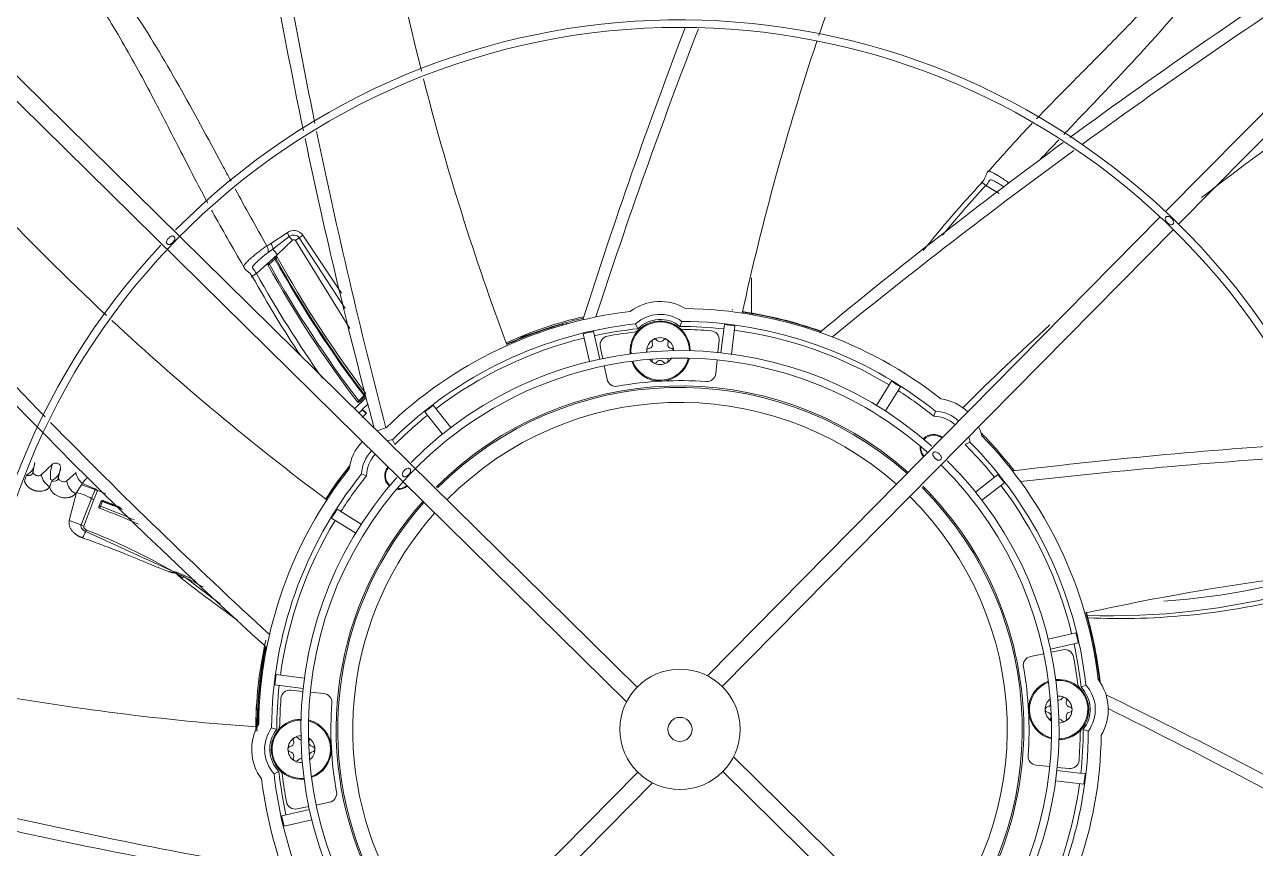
# Model space of a CAD drawing. Header units: millimetres. Extents: x 113490 to 142599, y -20467 to 115.
# Drawn here: x 122741.5 to 123150.5, y -11399.6 to -11125.6 of the extents above; entities that cross this region are included whole.
import ezdxf

# ---------------------------------------------------------------- set-up
doc = ezdxf.new("R2010")
doc.units = ezdxf.units.MM
doc.layers.add('DV3_0', color=7, linetype='Continuous')

msp = doc.modelspace()

# ---------------------------------------------------------------- linework, layer by layer
at = {"layer": 'DV3_0', "color": 7, "linetype": 'Continuous', "lineweight": 15}
for p, q in [((122599.01, -11013.2), (122941.44, -11350.87)), ((122945, -11345.95), (122606.7, -11012.35)), ((123273.36, -11032.9), (123120.62, -11187.79)), ((123124.94, -11191.95), (123277.66, -11037.08)), ((123060.85, -11179.08), (123065.33, -11181.72)), ((123118.86, -11189.57), (122968.36, -11342.19)), ((122973.28, -11345.75), (123123.19, -11193.73)), ((122823.32, -11198.36), (122828.69, -11194.81)), ((122823.97, -11200.23), (122829.33, -11196.08)), ((122825.41, -11202.1), (122830.5, -11197.33)), ((122831.43, -11197.36), (122849.58, -11226.67)), ((122832.72, -11196.48), (122847.95, -11219.99)), ((122833.94, -11195.57), (122846.71, -11214.89)), ((122818.46, -11208.37), (122825.41, -11202.1)), ((122822.44, -11201.33), (122823.97, -11200.23)), ((122822.41, -11204.87), (122824.29, -11203.14)), ((122822.77, -11205.29), (122824.64, -11203.57)), ((122824.64, -11203.57), (122824.9, -11203.4)), ((122824.9, -11203.4), (122825.39, -11202.88)), ((122983.05, -11221.52), (122983.05, -11209.81)), ((122917.64, -11225.77), (122906.4, -11229.56)), ((122945.23, -11226.72), (122944.48, -11225.09)), ((122959.24, -11225.99), (122959.81, -11224.29)), ((122974.01, -11225.36), (122972.86, -11234.73)), ((122977.48, -11225.79), (122976.33, -11235.15)), ((122927.07, -11228.43), (122929.19, -11237.63)), ((122930.48, -11227.64), (122932.6, -11236.84)), ((122972.26, -11230.68), (122971.86, -11234.62)), ((122933.58, -11236.63), (122932.77, -11232.75)), ((122935.01, -11243.52), (122934.09, -11239.08)), ((122971.61, -11237.11), (122971.16, -11241.63)), ((123029.52, -11244.21), (123024.52, -11252.22)), ((123032.49, -11246.07), (123027.49, -11254.07)), ((122854.84, -11249.74), (122851.1, -11253.35)), ((122854.24, -11248.99), (122852.52, -11250.76)), ((122854.53, -11249.31), (122852.8, -11251.09)), ((122855.67, -11251.74), (122853.66, -11253.64)), ((122855.08, -11254.83), (122854.98, -11254.95)), ((122874.48, -11254.35), (122880.29, -11261.79)), ((122877.24, -11252.2), (122883.05, -11259.63)), ((123043.57, -11255.85), (123044.19, -11254.17)), ((122864.48, -11265.24), (122863.69, -11263.63)), ((123053.99, -11265.24), (123055.6, -11264.44)), ((122744.87, -11271.22), (122744.27, -11274.11)), ((122746.99, -11275.3), (122750.72, -11271.74)), ((122742.23, -11275.34), (122742.13, -11275.55)), ((122744.05, -11274.98), (122744.52, -11272.74)), ((122752.54, -11276.85), (122753.06, -11274.56)), ((122752.75, -11276.07), (122753.43, -11273)), ((122758.53, -11274.56), (122755.45, -11277.33)), ((122855.1, -11275.66), (122853.42, -11275.04)), ((123064.88, -11275.23), (123057.44, -11281.05)), ((122750.07, -11276.83), (122750.72, -11277.12)), ((122750.72, -11277.12), (122750.54, -11277.48)), ((122758.71, -11281.22), (122760.41, -11278.65)), ((122760.68, -11278.22), (122764.92, -11280.01)), ((122764.87, -11280.15), (122763.66, -11283.15)), ((122764.92, -11280.01), (122764.87, -11280.15)), ((122764.93, -11279.97), (122764.92, -11280.01)), ((123067.03, -11277.99), (123059.6, -11283.8)), ((122763.66, -11283.15), (122760.24, -11291.94)), ((122764.44, -11283.56), (122761.16, -11292.35)), ((122765.69, -11280.62), (122764.44, -11283.56)), ((122765.72, -11280.54), (122765.69, -11280.62)), ((122765.73, -11280.53), (122765.72, -11280.54)), ((122766.1, -11285.95), (122766.8, -11284.34)), ((122766.66, -11285.79), (122767.36, -11284.18)), ((122767.43, -11284.05), (122767.54, -11283.89)), ((122845.32, -11286.74), (122853.32, -11291.74)), ((122760.24, -11291.94), (122756.3, -11290.49)), ((122761.16, -11292.35), (122760.24, -11291.94)), ((122843.46, -11289.71), (122851.47, -11294.71)), ((122762.07, -11293.69), (122761.78, -11294.16)), ((122791.91, -11308.16), (122792.08, -11308.39)), ((122792.08, -11308.39), (122793.62, -11309.83)), ((122792.19, -11308.2), (122792.27, -11308.29)), ((122792.19, -11308.2), (122792.34, -11308.26)), ((122792.34, -11308.26), (122792.5, -11308.32)), ((122792.5, -11308.32), (122793.88, -11309.61)), ((123090.8, -11327.82), (123081.6, -11329.94)), ((123091.59, -11331.23), (123082.39, -11333.35)), ((123075.71, -11335.76), (123080.15, -11334.84)), ((123082.6, -11334.33), (123086.48, -11333.52)), ((122824.61, -11345.22), (122833.98, -11346.37)), ((122825.03, -11341.75), (122834.4, -11342.9)), ((123092.5, -11345.99), (123094.14, -11345.23)), ((122829.93, -11346.97), (122833.87, -11347.37)), ((122836.36, -11347.62), (122840.87, -11348.07)), ((122825.24, -11359.99), (122823.54, -11359.42)), ((123093.24, -11359.99), (123094.94, -11360.57)), ((123286.33, -11674.11), (122977.04, -11369.11)), ((122945.2, -11374.23), (122611.6, -11712.53)), ((122825.97, -11374), (122824.34, -11374.75)), ((122973.48, -11374.03), (123282.15, -11678.41)), ((123082.12, -11372.36), (123077.6, -11371.91)), ((123093.87, -11374.76), (123084.5, -11373.61)), ((123088.55, -11373.01), (123084.6, -11372.61)), ((122612.45, -11720.21), (122950.11, -11377.79)), ((123093.44, -11378.23), (123084.07, -11377.08)), ((122826.89, -11388.75), (122836.09, -11386.63)), ((122835.88, -11385.65), (122832, -11386.46)), ((122842.77, -11384.22), (122838.33, -11385.14)), ((122827.68, -11392.16), (122836.87, -11390.04))]:
    msp.add_line(p, q, dxfattribs=at)
at = {"layer": 'DV3_0', "color": 7, "linetype": 'Continuous', "lineweight": 20}
for p, q in [((122831.43, -11197.36), (122832.72, -11196.48)), ((122976.74, -11220.58), (122976.74, -11220.38)), ((122920.07, -11225.21), (122920.03, -11225.07)), ((122853.66, -11253.64), (122853.52, -11253.78)), ((122760.4, -11278.65), (122760.68, -11278.22)), ((122764.87, -11280.15), (122760.41, -11278.65)), ((122756.3, -11290.49), (122758.71, -11281.22)), ((122761.78, -11294.16), (122790.78, -11307.48)), ((122790.78, -11307.48), (122790.77, -11307.89)), ((122790.78, -11307.48), (122791.32, -11307.78)), ((122790.78, -11307.48), (122791.88, -11307.69)), ((122791.32, -11307.78), (122791.87, -11308.09)), ((122791.87, -11308.09), (122791.88, -11307.69)), ((122791.87, -11308.09), (122791.91, -11308.16)), ((122792.01, -11308.14), (122791.91, -11308.16)), ((122792.01, -11308.14), (122792.19, -11308.2)), ((122792.27, -11308.29), (122792.08, -11308.39)), ((122792.34, -11308.26), (122792.27, -11308.29)), ((122793.88, -11309.61), (122793.62, -11309.83)), ((122794.37, -11309.18), (122794.74, -11309.37))]:
    msp.add_line(p, q, dxfattribs=at)
at = {"layer": 'DV3_0', "color": 7, "linetype": 'Continuous', "lineweight": 15}
for radius in [20, 4]:
    msp.add_circle((122959.24, -11359.99), radius, dxfattribs=at)
for centre, radius, start, end in [((122959.24, -11359.99), 551.5, 105.4775, 164.5225), ((122959.24, -11359.99), 551.5, 15.4775, 74.5225), ((123832.24, -11406.96), 872.25, 154.27465, 161.43083), ((123719.05, -10927.53), 872.25, 186.99692, 194.17255), ((124720.31, -10773.15), 1921.39, 188.18485, 191.5672), ((124636.57, -10785.08), 1841.22, 188.2287, 191.77728), ((124178.82, -12646.64), 1840.9, 122.79433, 126.30553), ((124224.63, -12718.12), 1921.39, 122.74609, 126.08801), ((122959.24, -11359.99), 236, 46.5586, 135.2674), ((122959.24, -11359.99), 233.5, 90, 135.7261), ((124680.83, -11783.04), 1840.9, 159.10826, 162.31372), ((124758.01, -11818.41), 1921.39, 158.90776, 161.94183), ((122959.24, -11359.99), 233.5, 46.5418, 90), ((123668.25, -11871.46), 872.22, 121.56134, 127.88902), ((123832.24, -11406.96), 872.25, 161.57137, 167.7255), ((123364.63, -10585.4), 872.25, 219.6863, 226.90224), ((123719.05, -10927.53), 872.25, 194.34102, 200.4525), ((124720.31, -10773.15), 1921.39, 191.64948, 194.66814), ((124636.57, -10785.08), 1841.22, 191.86002, 194.94133), ((124178.82, -12646.64), 1840.9, 126.39449, 129.58672), ((124224.63, -12718.12), 1921.39, 126.18988, 129.21483), ((124123.48, -9914.21), 1921.39, 220.9289, 224.29797), ((124059.25, -9969.73), 1840.9, 220.96503, 227.76772), ((123361.32, -11457.86), 411.46, 137.1813, 141.3215), ((123371.1, -11463.88), 421.15, 137.4489, 140.4249), ((122959.24, -11359.99), 236, 45.7307, 46.5586), ((122959.24, -11359.99), 233.5, 45.8392, 46.5418), ((122959.24, -11359.99), 233.5, 316.4663, 45.8392), ((122959.24, -11359.99), 236, 45.7088, 45.7307), ((122959.24, -11359.99), 236, 317.0271, 45.7088), ((122959.24, -11359.99), 233.5, 135.7261, 136.5342), ((122716.54, -11028.18), 200.9, 301.6287, 302.1063), ((122823.71, -11198.11), 5.97, 19.9095, 33.5903), ((122841.5, -11185.89), 15.87, 219.9344, 226.1383), ((122844.09, -11210.4), 17.97, 124.3919, 129.2551), ((122959.24, -11359.99), 236, 136.9648, 225.2631), ((122959.24, -11359.99), 233.5, 136.5342, 225.7814), ((122819.24, -11201.05), 3.21, 354.9769, 34.2701), ((122839.37, -11189.86), 18.56, 213.9567, 221.2472), ((122822.77, -11205.28), 0.539, 130.9762, 206.9336), ((123158.77, -11018.17), 385.12, 209.1088, 217.2094), ((122826.58, -11201.65), 5.27, 217.7216, 223.716), ((123159.04, -11017.84), 384.98, 209.1375, 217.2314), ((122827.02, -11201.23), 3.34, 214.9281, 224.3802), ((123159.95, -11017.43), 383.51, 209.0348, 217.1413), ((123159.79, -11017.66), 382.95, 209.013, 217.1255), ((123159.15, -11018.51), 381.29, 208.9171, 217.0601), ((123172.53, -11011.06), 406.98, 209.179, 213.5123), ((123181.67, -11003.38), 417.06, 209.4401, 215.09), ((122952.64, -11234.16), 16.5, 59.1138, 126.8862), ((122959.24, -11359.99), 140, 96.7677, 134.2323), ((122955.49, -11348.69), 129.1, 102.6466, 114.718), ((122952.64, -11234.16), 12.2, 54.0148, 131.9852), ((122959.24, -11359.99), 140, 51.7677, 89.2323), ((122959.24, -11359.99), 140.5, 70.6035, 81.4839), ((123364.63, -10585.4), 872.25, 227.0594, 233.1795), ((122959.24, -11359.99), 135.7, 96.2429, 134.7571), ((122959.24, -11359.99), 140.5, 106.2061, 114.2129), ((122959.24, -11359.99), 140.5, 105.6942, 106.2061), ((122959.24, -11359.99), 140.5, 103.2172, 105.6896), ((122959.24, -11359.99), 134, 95.9991, 102.2517), ((122952.64, -11234.16), 10, 0.7258, 185.2742), ((122943.52, -11224.9), 3, 276.6363, 314.568), ((122952.64, -11234.16), 10.5, 51.1098, 134.8902), ((122960.75, -11224), 3, 231.432, 269.3637), ((122959.24, -11359.99), 134, 83.7483, 90.0009), ((122959.24, -11359.99), 135.7, 51.2429, 89.7571), ((122959.24, -11359.99), 133, 85.5723, 89.3637), ((123668.25, -11871.46), 872.22, 132.21456, 134.84001), ((122959.24, -11359.99), 134, 103.7483, 127.2517), ((122935.71, -11232.14), 3, 100.4277, 191.75), ((122959.24, -11359.99), 133, 96.6363, 100.4277), ((122952.64, -11234.16), 4.47, 120, 180), ((122950.85, -11231.06), 0.895, 120, 202.4776), ((122952.64, -11234.16), 4.48, 90, 120), ((122950.85, -11231.06), 0.895, 37.5224, 120), ((122952.64, -11229.69), 1.36, 217.5224, 322.4776), ((122952.64, -11234.16), 4.47, 60, 90), ((122954.43, -11231.06), 0.895, 60, 142.4776), ((122952.64, -11234.16), 4.48, 1.9825, 60), ((122954.43, -11231.06), 0.895, 337.5224, 60), ((122969.27, -11230.38), 3, 354.25, 85.5723), ((122959.24, -11359.99), 134, 58.7483, 82.2517), ((122959.24, -11359.99), 126, 48.3991, 135.1791), ((122949.06, -11234.16), 0.895, 97.5224, 180), ((122952.64, -11234.16), 4.47, 180, 184.0175), ((122949.06, -11234.16), 0.895, 180, 200.2402), ((122948.77, -11231.93), 1.36, 277.5224, 22.4776), ((122956.52, -11231.93), 1.36, 157.5224, 262.4776), ((122956.22, -11234.16), 0.895, 9.9487, 82.4776), ((122959.24, -11359.99), 123.5, 90, 135.9997), ((122952.64, -11234.16), 10, 199.6905, 346.3095), ((122952.64, -11234.16), 4.47, 217.8113, 240), ((122950.85, -11237.26), 0.895, 157.5224, 240), ((122948.77, -11236.4), 1.36, 337.5224, 341.5363), ((122950.85, -11237.26), 0.895, 240, 322.4776), ((122952.64, -11234.16), 4.48, 240, 300), ((122952.64, -11238.64), 1.36, 37.5224, 142.4776), ((122954.43, -11237.26), 0.895, 217.5224, 300), ((122952.64, -11234.16), 4.48, 300, 328.1887), ((122954.43, -11237.26), 0.895, 300, 22.4776), ((122956.52, -11236.4), 1.36, 186.618, 202.4776), ((122959.24, -11359.99), 123.5, 48.3006, 90), ((122968.17, -11241.33), 3, 265.6946, 354.25), ((122959.24, -11359.99), 114.25, 48.4114, 135.1695), ((122959.24, -11359.99), 113.75, 48.4247, 135.086), ((122937.95, -11242.91), 3, 191.75, 280.3054), ((122959.24, -11359.99), 116, 85.6946, 100.3054), ((122959.24, -11359.99), 134, 50.9991, 57.2517), ((122852.43, -11250.75), 0.498, 218.6541, 318.3291), ((122851.85, -11246), 3.83, 308.5921, 312.9567), ((123043.55, -11266.35), 16.5, 46.3964, 81.8862), ((122850.64, -11258.86), 5.84, 42.0523, 60.4649), ((122850.05, -11259.42), 6.81, 42.3918, 58.0521), ((122959.24, -11359.99), 134, 128.7483, 135.0009), ((123043.55, -11266.35), 12.2, 46.7471, 86.9852), ((124123.48, -9914.21), 1921.39, 224.37443, 227.39583), ((122865.6, -11275.68), 16.5, 104.1138, 115.0288), ((123043.55, -11266.35), 10.5, 46.9653, 89.8902), ((123043.55, -11266.35), 16.5, 14.1138, 25.142), ((122865.6, -11275.68), 12.2, 99.0148, 107.4816), ((123043.55, -11266.35), 4.5, 49.0529, 138), ((123043.55, -11266.35), 4.25, 49.2681, 138.9663), ((123043.55, -11266.35), 12.2, 9.0148, 17.4816), ((122959.24, -11359.99), 140.5, 37.8001, 44.5323), ((122959.24, -11359.99), 140, 6.7677, 44.2323), ((122865.6, -11275.68), 16.5, 136.3964, 171.8862), ((122865.6, -11275.68), 12.2, 136.7471, 176.9852), ((123043.55, -11266.35), 4.5, 172.604, 221.7492), ((123043.55, -11266.35), 4.25, 174.8173, 221.5341), ((122959.24, -11359.99), 134, 38.7483, 45.0009), ((122959.24, -11359.99), 135.7, 6.2429, 44.7571), ((123289.61, -13101.74), 1840.9, 93.67624, 96.85972), ((122739.69, -11270.81), 5.2, 299.2753, 355.4657), ((122761.09, -11275.67), 11.09, 159.2633, 186.0082), ((122959.24, -11359.99), 140.5, 141.2415, 146.9012), ((122865.6, -11275.68), 10.5, 136.9653, 179.8902), ((122959.24, -11359.99), 126, 318.4756, 45.1616), ((123289.5, -13186.65), 1921.39, 93.4677, 96.48783), ((122747.37, -11278.5), 6.02, 150.6073, 169.7649), ((122753.01, -11274.12), 6.14, 191.0857, 238.4637), ((122748.28, -11272.56), 5.17, 298.1501, 355.1477), ((122764.1, -11273.74), 5.64, 188.4366, 232.6429), ((122959.24, -11359.99), 140, 141.7677, 179.2323), ((122959.24, -11359.99), 135.7, 141.2429, 179.7571), ((122959.24, -11359.99), 126, 138.321, 225.2028), ((122959.24, -11359.99), 123.5, 137.2092, 226.1082), ((122959.24, -11359.99), 134, 140.9991, 147.2517), ((122865.6, -11275.68), 4.5, 138, 228), ((122865.6, -11275.68), 4.25, 139.2681, 228.9663), ((122959.24, -11359.99), 123.5, 135.9997, 137.2092), ((122959.24, -11359.99), 123.5, 317.6348, 45.2819), ((122755.83, -11280.65), 6.17, 149.0264, 167.8628), ((122761.23, -11276.58), 5.82, 187.3222, 240.049), ((122865.6, -11275.68), 4.5, 263.0148, 311.7492), ((122865.6, -11275.68), 4.25, 264.8173, 311.5341), ((122959.24, -11359.99), 113.75, 318.4247, 44.9979), ((122959.24, -11359.99), 114.25, 0, 45.0818), ((122959.24, -11359.99), 134, 13.7483, 37.2517), ((122914.59, -11428.26), 214.29, 136.6703, 136.8213), ((122681.67, -11494), 229.43, 67.8122, 68.5066), ((122767.26, -11284.5), 0.483, 68.6251, 160.5796), ((122768.19, -11284.54), 0.903, 146.9279, 156.6786), ((122691.49, -11485.99), 215.6, 67.4926, 69.3956), ((122691.64, -11485.44), 215.18, 67.5838, 69.3759), ((122692.01, -11483.97), 213.86, 67.6827, 69.3175), ((122959.24, -11359.99), 114.25, 138.4114, 204.5312), ((122771.33, -11287.9), 5.12, 155.7254, 163.7053), ((122690.22, -11490.55), 217.85, 65.8506, 69.5295), ((122690.36, -11490.28), 218.26, 66.3808, 69.5382), ((122959.24, -11359.99), 113.75, 138.4247, 203.2684), ((122959.24, -11359.99), 134, 148.7483, 172.2517), ((122792.11, -11310.7), 34.54, 151.3925, 155.3449), ((122791.02, -11311.12), 3.15, 71.5892, 74.3028), ((123279.17, -12173.61), 872.25, 96.10944, 102.2715), ((123104.98, -11087.98), 229.83, 273.7436, 284.4718), ((123102.03, -11081.5), 240.73, 268.2172, 284.865), ((123105.47, -11087.41), 235.71, 267.3918, 284.4925), ((122959.24, -11359.99), 140.5, 6.3104, 16.1431), ((122950.87, -11359.92), 132.6, 167.1218, 180.2811), ((122959.24, -11359.99), 140.5, 168.7601, 179.5273), ((123087.09, -11336.46), 3, 10.4277, 101.75), ((122959.24, -11359.99), 134, 5.9991, 12.2517), ((123076.32, -11338.7), 3, 101.75, 190.3054), ((122959.24, -11359.99), 133, 6.6363, 10.4277), ((122959.24, -11359.99), 116, 355.6946, 10.3054), ((122959.24, -11359.99), 134, 173.7483, 180.0009), ((123085.07, -11353.4), 10, 109.6905, 256.3095), ((123085.07, -11353.4), 10, 0, 95.2742), ((123094.33, -11344.27), 3, 186.6363, 224.568), ((123085.07, -11353.4), 12.2, 324.0148, 41.9852), ((123085.07, -11353.4), 16.5, 329.1138, 36.8862), ((122881.5, -10489.2), 872.25, 259.76861, 265.86893), ((122959.24, -11359.99), 133, 175.5723, 179.3637), ((122829.63, -11349.95), 3, 84.25, 175.5723), ((122840.57, -11351.06), 3, 355.6946, 84.25), ((123085.07, -11353.4), 4.48, 90, 94.0175), ((123085.07, -11348.92), 1.36, 261.428, 322.4776), ((123085.07, -11353.4), 4.47, 60, 90), ((123086.86, -11350.3), 0.895, 60, 142.4776), ((123085.07, -11353.4), 4.47, 0, 60), ((123086.86, -11350.3), 0.895, 337.5224, 60), ((123085.07, -11353.4), 10.5, 321.1098, 44.8902), ((122295.29, -13004.2), 1841.3, 60.95292, 64.05747), ((122861.91, -11355.22), 43.48, 175.7427, 187.0743), ((122959.24, -11359.99), 116, 175.6946, 190.3054), ((123085.07, -11353.4), 4.48, 127.8113, 180), ((123081.49, -11353.4), 0.895, 97.5224, 180), ((123085.07, -11353.4), 4.48, 180, 238.1887), ((123081.49, -11353.4), 0.895, 180, 262.4776), ((123081.19, -11351.16), 1.36, 277.5224, 338.4565), ((123085.07, -11353.4), 10, 270, 0), ((123085.07, -11353.4), 4.48, 300, 0), ((123088.94, -11351.16), 1.36, 157.5224, 262.4776), ((123088.65, -11353.4), 0.895, 0, 82.4776), ((123088.65, -11353.4), 0.895, 277.5224, 0), ((122249.55, -13075.18), 1921.33, 60.74083, 63.6758), ((122833.41, -11366.58), 10, 90, 275.2742), ((122833.41, -11366.58), 10, 0, 76.3095), ((123081.19, -11355.63), 1.36, 337.5224, 82.4776), ((123083.28, -11356.5), 0.895, 157.5224, 230.5125), ((123085.07, -11357.87), 1.36, 37.5224, 84.745), ((123085.07, -11353.4), 4.48, 271.9825, 300), ((123086.86, -11356.5), 0.895, 217.5224, 300), ((123086.86, -11356.5), 0.895, 300, 22.4776), ((123088.94, -11355.63), 1.36, 97.5224, 202.4776), ((122833.41, -11366.58), 16.5, 149.1138, 216.8862), ((122833.41, -11366.58), 12.2, 144.0148, 221.9852), ((122833.41, -11366.58), 10.5, 141.1098, 224.8902), ((122823.25, -11358.48), 3, 321.432, 359.3637), ((122833.41, -11366.58), 4.48, 91.9825, 120), ((122959.24, -11359.99), 114.25, 318.4114, 0), ((122959.24, -11359.99), 135.7, 321.2429, 359.7571), ((122959.24, -11359.99), 140, 321.7677, 359.2323), ((122959.24, -11359.99), 133, 355.5723, 359.3637), ((123095.23, -11361.5), 3, 141.432, 179.3637), ((122959.24, -11359.99), 134, 353.7483, 0.0009), ((122833.41, -11366.58), 4.47, 120, 180), ((122829.83, -11366.58), 0.895, 97.5224, 180), ((122829.54, -11364.35), 1.36, 277.5224, 22.4776), ((122831.62, -11363.48), 0.895, 120, 202.4776), ((122831.62, -11363.48), 0.895, 37.5224, 120), ((122833.41, -11362.11), 1.36, 217.5224, 264.745), ((122833.41, -11366.58), 4.48, 0, 58.1887), ((122835.2, -11363.48), 0.895, 337.5224, 50.5125), ((122837.29, -11364.35), 1.36, 157.5224, 262.4776), ((122836.99, -11366.58), 0.895, 0, 82.4776), ((122833.41, -11366.58), 4.47, 180, 240), ((122829.83, -11366.58), 0.895, 180, 262.4776), ((122829.54, -11368.82), 1.36, 337.5224, 82.4776), ((122831.62, -11369.69), 0.895, 157.5224, 240), ((122831.62, -11369.69), 0.895, 240, 322.4776), ((122833.41, -11371.06), 1.36, 81.428, 142.4776), ((122837.29, -11368.82), 1.36, 97.5224, 158.4565), ((122833.41, -11366.58), 4.48, 307.8113, 0), ((122833.41, -11366.58), 10, 289.6905, 0), ((122836.99, -11366.58), 0.895, 277.5224, 0), ((123077.9, -11368.92), 3, 175.6946, 264.25), ((123088.85, -11370.03), 3, 264.25, 355.5723), ((122959.24, -11359.99), 134, 185.9991, 192.2517), ((122824.15, -11375.71), 3, 6.6363, 44.568), ((122833.41, -11366.58), 4.48, 240, 274.0175), ((122959.24, -11359.99), 140, 186.7677, 203.7505), ((122959.24, -11359.99), 135.7, 186.2429, 202.9304), ((122959.24, -11359.99), 133, 186.6363, 190.4277), ((122959.24, -11359.99), 134, 328.7483, 352.2517), ((122842.16, -11381.28), 3, 281.75, 10.3054), ((122831.39, -11383.52), 3, 190.4277, 281.75), ((123157.03, -9514.29), 1921.39, 257.09501, 260.12283), ((123133, -9595.72), 1840.9, 257.29812, 260.49472)]:
    msp.add_arc(centre, radius, start, end, dxfattribs=at)
at = {"layer": 'DV3_0', "color": 7, "linetype": 'Continuous', "lineweight": 20}
for centre, radius, start, end in [((122830.93, -11197.84), 3.77, 37.022, 126.4642), ((122819.74, -11200.65), 4.25, 5.7332, 32.7349), ((122959.24, -11359.99), 140.35, 70.5208, 81.4905), ((122959.24, -11359.99), 140.35, 106.2061, 114.1302), ((122952.64, -11234.16), 9.71, 0.7926, 185.2074), ((122952.64, -11234.16), 9.71, 200.0694, 345.9306), ((122959.24, -11359.99), 108.75, 48.5638, 135.4011), ((122769.82, -11284.02), 10.82, 133.4767, 147.5853), ((122959.24, -11359.99), 140.35, 141.5068, 146.9448), ((122766.69, -11277.92), 2.88, 230.996, 249.7015), ((122766.96, -11277.81), 3, 227.0792, 245.6013), ((122767, -11277.86), 2.96, 225.694, 244.6308), ((122754.08, -11300.43), 19.76, 61.0068, 76.4573), ((122765.41, -11280.74), 2.98, 233.9494, 251.079), ((122959.24, -11359.99), 108.75, 318.5638, 45.4011), ((122959.24, -11359.99), 108.75, 138.5638, 206.9605), ((122686.94, -11486.91), 207.31, 59.9431, 68.752), ((122761.82, -11466.82), 161.55, 79.2786, 79.6761), ((122738.26, -11439.35), 142.16, 65.0797, 67.84), ((122777.85, -11342.78), 37.44, 63.8071, 66.9621), ((123250.56, -10716.38), 748.98, 232.40465, 234.17794), ((123298.25, -10655.75), 825.07, 232.3917, 233.40913), ((122699.44, -11491.98), 205.99, 60.5447, 62.4419), ((122959.24, -11359.99), 140.35, 6.5068, 15.9471), ((122959.24, -11359.99), 140.35, 168.7119, 179.5033), ((123085.07, -11353.4), 9.71, 110.0694, 255.9306), ((123085.07, -11353.4), 9.71, 0, 95.2074), ((123085.07, -11353.4), 9.71, 270.7926, 0), ((122833.41, -11366.58), 9.71, 90, 275.2074), ((122833.41, -11366.58), 9.71, 0, 75.9306), ((122833.41, -11366.58), 9.71, 290.0694, 0)]:
    msp.add_arc(centre, radius, start, end, dxfattribs=at)
at = {"layer": 'DV3_0', "color": 7, "linetype": 'Continuous', "lineweight": 15}
for centre, major_axis, ratio, start_param, end_param in [((122967.99, -11405.13), (-35.58, 183.06), 0.866796, 0.070986, 0.078814), ((122975.25, -11229.6), (21.65, -2.66), 0.186545, 1.490488, 1.651105), ((122929.69, -11231.99), (21.26, 4.91), 0.186545, 1.490488, 1.651105), ((123028.85, -11248.58), (18.5, -11.56), 0.186545, 1.490488, 1.651105), ((122878.36, -11256.47), (17.19, 13.43), 0.186545, 1.490488, 1.651105), ((123062.76, -11279.11), (13.43, -17.19), 0.186545, 1.490488, 1.651105), ((122847.83, -11290.37), (11.56, 18.5), 0.186545, 1.490488, 1.651105), ((123087.24, -11330.44), (4.91, -21.26), 0.186545, 1.490488, 1.651105), ((122828.85, -11343.98), (2.66, 21.65), 0.186545, 1.490488, 1.651105), ((123089.63, -11376), (-2.66, -21.65), 0.186545, 1.490488, 1.651105), ((122831.23, -11389.54), (-4.91, 21.26), 0.186545, 1.490488, 1.651105)]:
    msp.add_ellipse(centre, major_axis=major_axis, ratio=ratio, start_param=start_param, end_param=end_param, dxfattribs=at)
at = {"layer": 'DV3_0', "color": 7, "linetype": 'Continuous', "lineweight": 20}
for centre, major_axis, ratio, start_param, end_param in [((122920.16, -11225.55), (-0.14, 0.48), 0.498451, 4.711945, 6.283185), ((122920.16, -11225.55), (-0.353, 0.354), 0.432332, 4.479982, 5.381811), ((122921.38, -11225.21), (-0.135, 0.481), 0.498743, 4.711945, 6.283185), ((122801.04, -11283.9), (-22.75, -32.05), 0.299104, 0.877808, 0.898526)]:
    msp.add_ellipse(centre, major_axis=major_axis, ratio=ratio, start_param=start_param, end_param=end_param, dxfattribs=at)
at = {"layer": 'DV3_0', "color": 7, "linetype": 'Continuous', "lineweight": 15}
for points, knots in [([(123149.76, -11074.53), (123148.46, -11076.53), (123143.43, -11084.07), (123134.92, -11095.81), (123123.56, -11109.52), (123111.77, -11122.31), (123099.13, -11135.2), (123087.64, -11146.73), (123080.42, -11154.1), (123077.7, -11156.94)], [0.2462901, 0.2462901, 0.2462901, 0.2462901, 0.286371, 0.3982657, 0.4930433, 0.5876827, 0.6932241, 0.798583, 0.8652718, 0.8652718, 0.8652718, 0.8652718]), ([(123086.82, -11162.1), (123088.38, -11160.46), (123089.94, -11158.82), (123098.48, -11149.86), (123105.42, -11142.62), (123118.86, -11127.94), (123125.35, -11120.53), (123137.41, -11105.22), (123142.95, -11097.32), (123150.51, -11085.5), (123152.82, -11081.73), (123155.07, -11077.93)], [0.0971663, 0.0971663, 0.0971663, 0.0971663, 0.125, 0.125, 0.25, 0.25, 0.375, 0.375, 0.5, 0.5, 0.557529, 0.557529, 0.557529, 0.557529]), ([(122810.04, -11177.65), (122809.06, -11175.85), (122808.08, -11174.04), (122802.31, -11163.33), (122797.56, -11154.48), (122787.76, -11137.14), (122782.71, -11128.66), (122771.88, -11112.45), (122766.08, -11104.74), (122757.25, -11094.01), (122754.46, -11090.74), (122751.62, -11087.53)], [0.0997666, 0.0997666, 0.0997666, 0.0997666, 0.125, 0.125, 0.25, 0.25, 0.375, 0.375, 0.5, 0.5, 0.5559137, 0.5559137, 0.5559137, 0.5559137]), ([(122746.47, -11091.47), (122747.72, -11093), (122753.21, -11099.86), (122762.73, -11112.87), (122774.02, -11131.03), (122784.3, -11150.1), (122793.45, -11168), (122799.52, -11179.76), (122802.3, -11184.93)], [0.2450626, 0.2450626, 0.2450626, 0.2450626, 0.2785483, 0.3937658, 0.5184271, 0.640965, 0.7604313, 0.861417, 0.861417, 0.861417, 0.861417]), ([(123076.32, -11158.38), (123074.9, -11159.88), (123069.98, -11165.11), (123065.49, -11170.19), (123061.69, -11174.49)], [0.8765408, 0.8765408, 0.8765408, 0.8765408, 0.9116272, 1, 1, 1, 1]), ([(123059.52, -11178.2), (123059.24, -11177.91), (123059.24, -11177.85), (123059.78, -11178.2), (123060.31, -11178.62), (123060.85, -11179.08)], [0, 0, 0, 0, 0.5, 0.5, 1, 1, 1, 1]), ([(123059.52, -11178.2), (123059.64, -11178.05), (123059.88, -11177.77), (123060.18, -11177.3), (123060.44, -11176.8), (123060.66, -11176.29), (123060.96, -11175.53), (123061.31, -11174.65), (123061.71, -11174.24), (123062.25, -11174.36), (123063.05, -11174.73), (123064.14, -11175.34), (123065.46, -11176.13), (123066.85, -11177.02), (123067.96, -11177.77), (123068.55, -11178.19), (123068.65, -11178.26)], [0, 0, 0, 0, 0.0308823, 0.0618034, 0.0937273, 0.1276085, 0.1643607, 0.2562228, 0.3477186, 0.4000812, 0.475582, 0.5732089, 0.6560123, 0.760322, 0.8589949, 0.8797353, 0.8797353, 0.8797353, 0.8797353]), ([(123060.85, -11179.08), (123061.45, -11178.62), (123061.74, -11177.97), (123062.15, -11177.37), (123062.29, -11177.24), (123062.56, -11177.2), (123062.64, -11177.21), (123062.86, -11177.27), (123063.01, -11177.33), (123063.53, -11177.56), (123063.97, -11177.8), (123064.86, -11178.3), (123065.34, -11178.58), (123066.2, -11179.11), (123066.58, -11179.35), (123066.97, -11179.6)], [0, 0, 0, 0, 0.25, 0.25, 0.375, 0.375, 0.4375, 0.4375, 0.5, 0.5, 0.625, 0.625, 0.75, 0.75, 0.850587, 0.850587, 0.850587, 0.850587]), ([(122803.55, -11187.26), (122803.66, -11187.46), (122807.05, -11193.68), (122810.44, -11199.51), (122814.33, -11206.22)], [0.8766299, 0.8766299, 0.8766299, 0.8766299, 0.8805474, 1, 1, 1, 1]), ([(123123.11, -11191.9), (123123.06, -11191.94), (123122.97, -11192.02), (123122.73, -11192.14), (123122.33, -11192.17), (123121.9, -11191.99), (123121.51, -11191.73), (123121.2, -11191.45), (123120.92, -11191.15), (123120.64, -11190.78), (123120.46, -11190.36), (123120.49, -11189.97), (123120.6, -11189.74), (123120.68, -11189.65), (123120.72, -11189.6)], [0, 0, 0, 0, 0.040488, 0.081902, 0.180627, 0.320355, 0.409206, 0.504808, 0.600124, 0.687341, 0.822717, 0.918807, 0.959755, 1, 1, 1, 1]), ([(123120.72, -11189.6), (123120.76, -11189.56), (123120.85, -11189.48), (123121.09, -11189.36), (123121.49, -11189.32), (123121.93, -11189.5), (123122.32, -11189.77), (123122.63, -11190.04), (123122.91, -11190.34), (123123.18, -11190.71), (123123.37, -11191.13), (123123.34, -11191.53), (123123.23, -11191.76), (123123.15, -11191.85), (123123.11, -11191.9)], [0, 0, 0, 0, 0.040529, 0.082096, 0.181604, 0.321297, 0.409637, 0.504692, 0.598943, 0.685714, 0.821727, 0.918717, 0.959765, 1, 1, 1, 1]), ([(122788.85, -11198.51), (122788.81, -11198.47), (122788.73, -11198.38), (122788.61, -11198.14), (122788.57, -11197.73), (122788.75, -11197.3), (122789.01, -11196.91), (122789.29, -11196.6), (122789.59, -11196.32), (122789.96, -11196.05), (122790.38, -11195.86), (122790.77, -11195.89), (122791.01, -11196), (122791.1, -11196.08), (122791.15, -11196.12)], [0, 0, 0, 0, 0.040529, 0.082096, 0.181604, 0.321297, 0.409637, 0.504692, 0.598943, 0.685714, 0.821727, 0.918717, 0.959765, 1, 1, 1, 1]), ([(122791.15, -11196.12), (122791.19, -11196.17), (122791.27, -11196.26), (122791.38, -11196.5), (122791.42, -11196.9), (122791.24, -11197.33), (122790.98, -11197.72), (122790.7, -11198.03), (122790.4, -11198.31), (122790.03, -11198.58), (122789.61, -11198.77), (122789.22, -11198.74), (122788.99, -11198.63), (122788.89, -11198.55), (122788.85, -11198.51)], [0, 0, 0, 0, 0.040488, 0.081902, 0.180627, 0.320355, 0.409206, 0.504808, 0.600124, 0.687341, 0.822717, 0.918807, 0.959755, 1, 1, 1, 1]), ([(122817.2, -11209.48), (122817.1, -11209.32), (122816.9, -11209), (122816.55, -11208.56), (122816.16, -11208.16), (122815.74, -11207.79), (122815.11, -11207.26), (122814.38, -11206.61), (122814.12, -11206.06), (122814.4, -11205.53), (122815.01, -11204.83), (122815.93, -11203.93), (122817.11, -11202.88), (122818.39, -11201.8), (122819.72, -11200.75), (122820.87, -11199.9), (122821.58, -11199.44), (122821.89, -11199.24)], [0, 0, 0, 0, 0.030477, 0.061058, 0.092665, 0.126219, 0.162611, 0.254997, 0.347179, 0.400187, 0.476873, 0.57601, 0.660009, 0.765175, 0.861951, 0.939416, 1, 1, 1, 1]), ([(122818.46, -11208.37), (122818.21, -11207.66), (122817.67, -11207.18), (122817.23, -11206.58), (122817.15, -11206.39), (122817.19, -11206.11), (122817.23, -11206.03), (122817.35, -11205.83), (122817.45, -11205.7), (122817.84, -11205.26), (122818.2, -11204.91), (122818.96, -11204.2), (122819.37, -11203.82), (122820.65, -11202.71), (122821.55, -11201.98), (122822.44, -11201.33)], [0, 0, 0, 0, 0.25, 0.25, 0.375, 0.375, 0.4375, 0.4375, 0.5, 0.5, 0.625, 0.625, 0.75, 0.75, 1, 1, 1, 1]), ([(122824.29, -11203.14), (122824.32, -11203.12), (122824.37, -11203.07), (122824.45, -11203.01), (122824.57, -11202.93), (122824.73, -11202.84), (122824.91, -11202.77), (122825.1, -11202.73), (122825.26, -11202.75), (122825.35, -11202.82), (122825.38, -11202.86), (122825.39, -11202.87), (122825.39, -11202.88)], [0, 0, 0, 0, 0.082418, 0.164586, 0.246739, 0.441628, 0.591306, 0.720285, 0.890976, 0.951176, 0.974103, 1, 1, 1, 1]), ([(122824.29, -11203.14), (122824.35, -11203.1), (122824.46, -11203.1), (122824.69, -11203.2), (122824.81, -11203.29), (122824.9, -11203.4)], [0, 0, 0, 0, 0.5, 0.5, 1, 1, 1, 1]), ([(122817.2, -11209.48), (122816.84, -11209.64), (122816.79, -11209.6), (122817.29, -11209.15), (122817.84, -11208.75), (122818.46, -11208.37)], [0, 0, 0, 0, 0.5, 0.5, 1, 1, 1, 1]), ([(122852.52, -11250.76), (122852.49, -11250.78), (122852.46, -11250.81), (122852.4, -11250.85), (122852.34, -11250.9), (122852.28, -11250.94), (122852.18, -11251.01), (122852.08, -11251.06), (122852.06, -11251.07), (122852.04, -11251.07)], [0, 0, 0, 0, 0.118741, 0.212559, 0.283639, 0.421785, 0.534533, 0.779247, 1, 1, 1, 1]), ([(122852.52, -11250.76), (122852.61, -11250.86), (122852.69, -11250.94), (122852.8, -11251.06), (122852.82, -11251.09), (122852.8, -11251.09)], [0, 0, 0, 0, 0.5, 0.5, 1, 1, 1, 1]), ([(122854.24, -11248.99), (122854.25, -11249), (122854.28, -11249.03), (122854.32, -11249.08), (122854.37, -11249.12), (122854.42, -11249.18), (122854.47, -11249.23), (122854.51, -11249.27), (122854.53, -11249.3), (122854.54, -11249.31), (122854.54, -11249.31), (122854.53, -11249.31)], [0, 0, 0, 0, 0.076843, 0.163202, 0.25872, 0.354249, 0.510247, 0.649933, 0.755807, 0.887991, 1, 1, 1, 1]), ([(122853.52, -11253.78), (122853.49, -11253.81), (122853.4, -11253.9), (122853.18, -11254.12), (122852.88, -11254.43), (122852.63, -11254.67), (122852.52, -11254.78)], [0, 0, 0, 0, 0.0235394, 0.05482, 0.1460797, 0.2223207, 0.2223207, 0.2223207, 0.2223207]), ([(122854.98, -11254.95), (122854.95, -11254.97), (122854.84, -11255.07), (122854.59, -11255.3), (122854.25, -11255.61), (122853.88, -11255.95), (122853.64, -11256.16), (122853.52, -11256.27)], [0, 0, 0, 0, 0.0100853, 0.038495, 0.0864308, 0.1292051, 0.1745933, 0.1745933, 0.1745933, 0.1745933]), ([(123045.87, -11270.23), (123045.82, -11270.27), (123045.73, -11270.35), (123045.49, -11270.46), (123045.09, -11270.5), (123044.65, -11270.32), (123044.26, -11270.05), (123043.85, -11269.7), (123043.44, -11269.24), (123043.2, -11268.71), (123043.22, -11268.32), (123043.33, -11268.09), (123043.41, -11268), (123043.45, -11267.95)], [0, 0, 0, 0, 0.040646, 0.082274, 0.181944, 0.323646, 0.41357, 0.509807, 0.690903, 0.824258, 0.919018, 0.959797, 1, 1, 1, 1]), ([(123043.45, -11267.95), (123043.5, -11267.91), (123043.59, -11267.83), (123043.83, -11267.71), (123044.24, -11267.67), (123044.68, -11267.85), (123045.08, -11268.11), (123045.39, -11268.38), (123045.67, -11268.68), (123045.94, -11269.05), (123046.13, -11269.46), (123046.1, -11269.85), (123045.99, -11270.09), (123045.91, -11270.18), (123045.87, -11270.23)], [0, 0, 0, 0, 0.040717, 0.082601, 0.183674, 0.325225, 0.413967, 0.5088, 0.602375, 0.688214, 0.822702, 0.918959, 0.959862, 1, 1, 1, 1]), ([(122753.43, -11273), (122753.46, -11272.88), (122753.46, -11272.6), (122753.29, -11272.18), (122752.94, -11271.81), (122752.48, -11271.53), (122751.96, -11271.39), (122751.47, -11271.39), (122751.05, -11271.5), (122750.82, -11271.65), (122750.72, -11271.74)], [0, 0, 0, 0, 0.124936, 0.249948, 0.37496, 0.499972, 0.624983, 0.749995, 0.875007, 1, 1, 1, 1]), ([(122742.13, -11275.55), (122742.18, -11275.56), (122742.26, -11275.58), (122742.4, -11275.59), (122742.53, -11275.6), (122742.66, -11275.6), (122742.79, -11275.59), (122742.91, -11275.58), (122743.04, -11275.56), (122743.16, -11275.53), (122743.27, -11275.5), (122743.38, -11275.46), (122743.49, -11275.42), (122743.59, -11275.36), (122743.68, -11275.31), (122743.77, -11275.24), (122743.86, -11275.17), (122743.93, -11275.1), (122744, -11275.02), (122744.06, -11274.93), (122744.12, -11274.84), (122744.17, -11274.75), (122744.21, -11274.65), (122744.24, -11274.55), (122744.26, -11274.44), (122744.27, -11274.33), (122744.28, -11274.22), (122744.28, -11274.15), (122744.27, -11274.11)], [0, 0, 0, 0, 0.036418, 0.072901, 0.109493, 0.146225, 0.183122, 0.220199, 0.257467, 0.29493, 0.332591, 0.370449, 0.408503, 0.446754, 0.485203, 0.523858, 0.562717, 0.601777, 0.641023, 0.680442, 0.720013, 0.759719, 0.799541, 0.839463, 0.879472, 0.919563, 0.959735, 1, 1, 1, 1]), ([(122744.27, -11274.11), (122744.27, -11274.17), (122744.25, -11274.3), (122744.28, -11274.57), (122744.43, -11274.91), (122744.78, -11275.27), (122745.25, -11275.53), (122745.77, -11275.66), (122746.26, -11275.65), (122746.61, -11275.55), (122746.85, -11275.42), (122746.94, -11275.34), (122746.99, -11275.3)], [0, 0, 0, 0, 0.059901, 0.12047, 0.249355, 0.384502, 0.523872, 0.659169, 0.781173, 0.892517, 0.946449, 1, 1, 1, 1]), ([(122750.54, -11277.48), (122751.17, -11277.55), (122751.76, -11277.44), (122752.58, -11276.92), (122752.8, -11276.51), (122752.75, -11276.07)], [0, 0, 0, 0, 0.5, 0.5, 1, 1, 1, 1]), ([(122755.45, -11277.33), (122755.1, -11277.63), (122754.49, -11277.74), (122753.56, -11277.43), (122753.25, -11277.25), (122752.81, -11276.73), (122752.68, -11276.39), (122752.75, -11276.07)], [0, 0, 0, 0, 0.5, 0.5, 0.75, 0.75, 1, 1, 1, 1]), ([(122867.2, -11275.78), (122867.16, -11275.73), (122867.08, -11275.64), (122866.96, -11275.4), (122866.92, -11274.99), (122867.1, -11274.54), (122867.36, -11274.15), (122867.63, -11273.84), (122867.93, -11273.55), (122868.29, -11273.28), (122868.71, -11273.1), (122869.1, -11273.13), (122869.34, -11273.24), (122869.43, -11273.32), (122869.47, -11273.36)], [0, 0, 0, 0, 0.040717, 0.082601, 0.183674, 0.325225, 0.413967, 0.5088, 0.602375, 0.688214, 0.822702, 0.918959, 0.959862, 1, 1, 1, 1]), ([(122869.47, -11273.36), (122869.51, -11273.4), (122869.6, -11273.49), (122869.71, -11273.73), (122869.75, -11274.14), (122869.57, -11274.58), (122869.3, -11274.97), (122868.95, -11275.38), (122868.49, -11275.79), (122867.96, -11276.03), (122867.57, -11276), (122867.34, -11275.89), (122867.25, -11275.82), (122867.2, -11275.78)], [0, 0, 0, 0, 0.040646, 0.082274, 0.181944, 0.323646, 0.41357, 0.509807, 0.690903, 0.824258, 0.919018, 0.959797, 1, 1, 1, 1]), ([(122741.45, -11277.44), (122741.47, -11277.49), (122741.5, -11277.6), (122741.55, -11277.76), (122741.61, -11277.92), (122741.68, -11278.08), (122741.76, -11278.23), (122741.84, -11278.38), (122741.93, -11278.52), (122742.03, -11278.66), (122742.13, -11278.79), (122742.23, -11278.92), (122742.34, -11279.05), (122742.45, -11279.17), (122742.57, -11279.29), (122742.69, -11279.4), (122742.81, -11279.5), (122742.94, -11279.6), (122743.07, -11279.7), (122743.2, -11279.79), (122743.33, -11279.88), (122743.46, -11279.96), (122743.6, -11280.04), (122743.73, -11280.12), (122743.87, -11280.19), (122744, -11280.25), (122744.14, -11280.31), (122744.27, -11280.37), (122744.41, -11280.42), (122744.54, -11280.47), (122744.68, -11280.51), (122744.81, -11280.56), (122744.94, -11280.59), (122745.07, -11280.63), (122745.2, -11280.66), (122745.32, -11280.68), (122745.64, -11280.74), (122746.14, -11280.8), (122746.81, -11280.8), (122747.44, -11280.72), (122747.94, -11280.6), (122748.32, -11280.46), (122748.62, -11280.32), (122748.9, -11280.17), (122749.16, -11280), (122749.4, -11279.8), (122749.61, -11279.59), (122749.74, -11279.44), (122749.8, -11279.36)], [0, 0, 0, 0, 0.018494, 0.036794, 0.054904, 0.072829, 0.090574, 0.108139, 0.12552, 0.142715, 0.159724, 0.176546, 0.19318, 0.209627, 0.225889, 0.241965, 0.257853, 0.273549, 0.289049, 0.304351, 0.319453, 0.334354, 0.349052, 0.363545, 0.377834, 0.391919, 0.405799, 0.419467, 0.432916, 0.446141, 0.45914, 0.471909, 0.484449, 0.496758, 0.508837, 0.520687, 0.532311, 0.597667, 0.660015, 0.719165, 0.775243, 0.807872, 0.84032, 0.872579, 0.904661, 0.936593, 0.968377, 1, 1, 1, 1]), ([(122758.32, -11281.63), (122758.28, -11281.68), (122758.2, -11281.77), (122758.07, -11281.9), (122757.94, -11282.02), (122757.8, -11282.14), (122757.65, -11282.25), (122757.49, -11282.35), (122757.33, -11282.45), (122757.16, -11282.54), (122756.98, -11282.62), (122756.8, -11282.69), (122756.61, -11282.76), (122756.2, -11282.88), (122755.56, -11283), (122754.65, -11283.01), (122753.72, -11282.87), (122752.78, -11282.58), (122751.9, -11282.14), (122751.27, -11281.67), (122750.85, -11281.27), (122750.59, -11280.98), (122750.37, -11280.68), (122750.17, -11280.37), (122750.01, -11280.05), (122749.89, -11279.71), (122749.83, -11279.48), (122749.8, -11279.36)], [0, 0, 0, 0, 0.019214, 0.038219, 0.057067, 0.075807, 0.094491, 0.113172, 0.131901, 0.15073, 0.16971, 0.18889, 0.208318, 0.22804, 0.309319, 0.38993, 0.473117, 0.562631, 0.650642, 0.740836, 0.778902, 0.816141, 0.852828, 0.889255, 0.925725, 0.96254, 1, 1, 1, 1]), ([(122766.8, -11284.34), (122766.81, -11284.31), (122766.84, -11284.26), (122766.88, -11284.19), (122766.93, -11284.12), (122767, -11284.05), (122767.09, -11283.97), (122767.2, -11283.91), (122767.32, -11283.87), (122767.44, -11283.86), (122767.51, -11283.88), (122767.54, -11283.89)], [0, 0, 0, 0, 0.099423, 0.197161, 0.293852, 0.390154, 0.537891, 0.671317, 0.795552, 0.901539, 1, 1, 1, 1]), ([(122767.36, -11284.18), (122767.24, -11284.14), (122767.1, -11284.13), (122766.9, -11284.19), (122766.82, -11284.25), (122766.8, -11284.34)], [0, 0, 0, 0, 0.5, 0.5, 1, 1, 1, 1]), ([(122766.41, -11286.46), (122766.39, -11286.45), (122766.35, -11286.44), (122766.29, -11286.4), (122766.23, -11286.36), (122766.17, -11286.31), (122766.12, -11286.23), (122766.08, -11286.14), (122766.07, -11286.04), (122766.09, -11285.98), (122766.1, -11285.95)], [0, 0, 0, 0, 0.08673, 0.173523, 0.261862, 0.392311, 0.520504, 0.685135, 0.840872, 1, 1, 1, 1]), ([(122766.66, -11285.79), (122766.64, -11285.78), (122766.6, -11285.77), (122766.55, -11285.76), (122766.51, -11285.75), (122766.45, -11285.75), (122766.38, -11285.75), (122766.28, -11285.77), (122766.2, -11285.81), (122766.13, -11285.87), (122766.11, -11285.93), (122766.1, -11285.95)], [0, 0, 0, 0, 0.075151, 0.140751, 0.196811, 0.243355, 0.374481, 0.490529, 0.673545, 0.839828, 1, 1, 1, 1])]:
    msp.add_open_spline(points, degree=3, knots=knots, dxfattribs=at)
for points in [[(123078.73, -11170.66), (123080.87, -11168.38), (123083.01, -11166.12), (123085.15, -11163.87)], [(122821.89, -11199.24), (122818.34, -11192.87), (122814.86, -11186.53), (122811.43, -11180.22)], [(122822.77, -11205.29), (122822.65, -11205.36), (122822.41, -11205.5), (122822.29, -11205.53), (122822.29, -11205.52)], [(122854.46, -11248.8), (122854.54, -11248.89), (122854.65, -11249.1), (122854.6, -11249.26), (122854.53, -11249.31)], [(122744.35, -11274.67), (122744.25, -11274.87), (122744.15, -11274.96), (122744.03, -11274.96)], [(122752.8, -11276.6), (122752.71, -11276.82), (122752.6, -11276.92), (122752.49, -11276.9)]]:
    msp.add_open_spline(points, degree=3, dxfattribs=at)
at = {"layer": 'DV3_0', "color": 7, "linetype": 'Continuous', "lineweight": 20}
for points, knots in [([(122829.33, -11196.08), (122829.86, -11195.69), (122830.55, -11195.51), (122831.81, -11195.65), (122832.39, -11195.97), (122832.72, -11196.48)], [0, 0, 0, 0, 0.5, 0.5, 1, 1, 1, 1]), ([(122830.5, -11197.33), (122830.64, -11197.2), (122830.82, -11197.12), (122831.08, -11197.12), (122831.17, -11197.14), (122831.32, -11197.23), (122831.38, -11197.29), (122831.43, -11197.36)], [0, 0, 0, 0, 0.5, 0.5, 0.75, 0.75, 1, 1, 1, 1]), ([(122760.71, -11296.29), (122760.63, -11296.26), (122760.46, -11296.2), (122760.21, -11296.1), (122759.97, -11296), (122759.73, -11295.88), (122759.49, -11295.76), (122759.26, -11295.64), (122759.04, -11295.5), (122758.82, -11295.36), (122758.52, -11295.16), (122758.15, -11294.88), (122757.74, -11294.51), (122757.38, -11294.13), (122756.96, -11293.61), (122756.64, -11293.06), (122756.41, -11292.51), (122756.29, -11292.09), (122756.22, -11291.68), (122756.2, -11291.32), (122756.21, -11291.01), (122756.24, -11290.75), (122756.28, -11290.58), (122756.3, -11290.49)], [0, 0, 0, 0, 0.030591, 0.060981, 0.091213, 0.121333, 0.151385, 0.181415, 0.21147, 0.241596, 0.271838, 0.338634, 0.405006, 0.468844, 0.532049, 0.654008, 0.713418, 0.772516, 0.830305, 0.88782, 0.925497, 0.962841, 1, 1, 1, 1]), ([(122760.24, -11291.94), (122760.23, -11291.97), (122760.21, -11292.02), (122760.19, -11292.13), (122760.17, -11292.33), (122760.2, -11292.65), (122760.35, -11293.02), (122760.57, -11293.34), (122760.82, -11293.6), (122761.09, -11293.81), (122761.34, -11293.97), (122761.57, -11294.08), (122761.72, -11294.14), (122761.78, -11294.16)], [0, 0, 0, 0, 0.031138, 0.062258, 0.127088, 0.261874, 0.423912, 0.543304, 0.658105, 0.77088, 0.859529, 0.935948, 1, 1, 1, 1]), ([(122761.16, -11292.35), (122761.15, -11292.38), (122761.14, -11292.42), (122761.12, -11292.5), (122761.12, -11292.57), (122761.12, -11292.65), (122761.13, -11292.77), (122761.18, -11292.92), (122761.28, -11293.11), (122761.43, -11293.29), (122761.59, -11293.43), (122761.76, -11293.54), (122761.91, -11293.63), (122762.02, -11293.67), (122762.07, -11293.69)], [0, 0, 0, 0, 0.047505, 0.094904, 0.142513, 0.190643, 0.239596, 0.361577, 0.484381, 0.609898, 0.738056, 0.82598, 0.912883, 1, 1, 1, 1]), ([(122790.77, -11307.89), (122790.71, -11307.88), (122790.58, -11307.85), (122790.38, -11307.8), (122790.16, -11307.74), (122789.93, -11307.68), (122789.67, -11307.6), (122789.28, -11307.47), (122788.73, -11307.28), (122787.55, -11306.84), (122785.69, -11306.1), (122782.83, -11304.92), (122779.19, -11303.4), (122775.56, -11301.92), (122772.26, -11300.6), (122769.52, -11299.53), (122766.67, -11298.45), (122763.73, -11297.37), (122761.73, -11296.65), (122760.71, -11296.29)], [0, 0, 0, 0, 0.005834, 0.012254, 0.019269, 0.026886, 0.035112, 0.043948, 0.065185, 0.089468, 0.161123, 0.251243, 0.377232, 0.527894, 0.616412, 0.707884, 0.8023, 0.899668, 1, 1, 1, 1])]:
    msp.add_open_spline(points, degree=3, knots=knots, dxfattribs=at)

doc.saveas('drawing.dxf')
